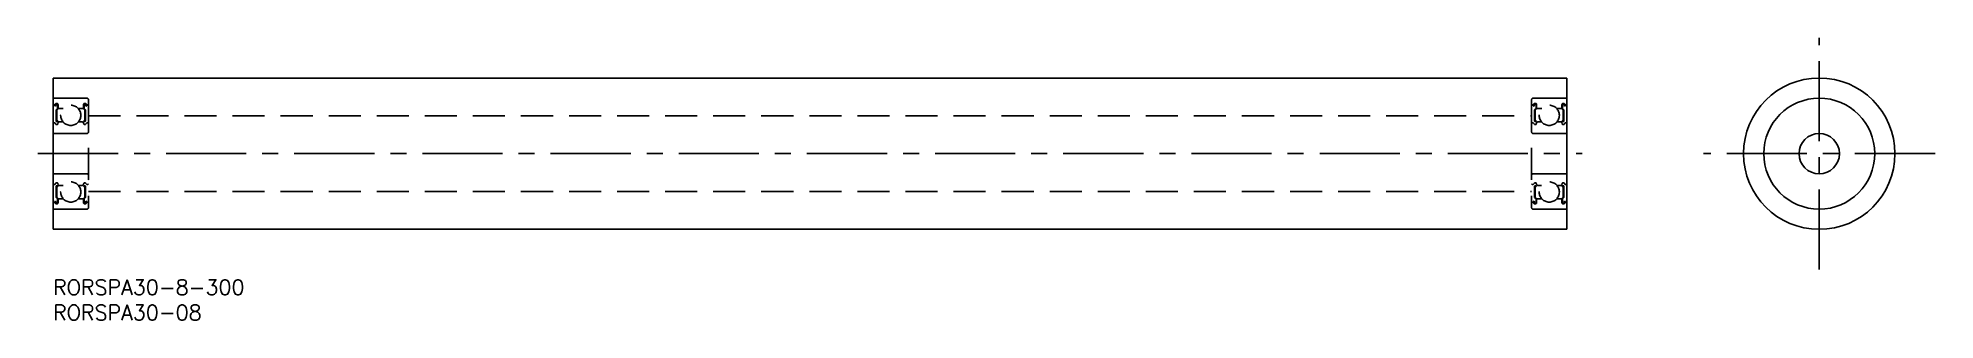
# Model space of a CAD drawing. Extents: x -3 to 373, y -8 to 48.
import ezdxf

# ---------------------------------------------------------------- set-up
doc = ezdxf.new("R2010")
doc.units = 0
doc.header["$LTSCALE"] = 0.5
doc.linetypes.add('CENTER', pattern=[50.8, 31.75, -6.35, 6.35, -6.35])
doc.linetypes.add('DASHED', pattern=[19.05, 12.7, -6.35])
for name, color, linetype in [('MSM_CENTER', 1, 'CENTER'), ('MSM_CONTINUOUS', 7, 'CONTINUOUS'), ('MSM_DASHED', 4, 'DASHED'), ('MSM_PART_NUMBER', 7, 'CONTINUOUS')]:
    doc.layers.add(name, color=color, linetype=linetype)
doc.styles.get("Standard").update_dxf_attribs({"font": 'txt.shx', "height": 3, "bigfont": 'bigfont.shx'})

# ---------------------------------------------------------------- blocks, each defined once
blk = doc.blocks.new('*U16')
at = {"layer": 'MSM_PART_NUMBER'}
blk.add_text('RORSPA30-8-300', height=3, dxfattribs=at).set_placement((0, -3))
blk = doc.blocks.new('*U17')
at = {"layer": 'MSM_PART_NUMBER'}
blk.add_text('RORSPA30-08', height=3, dxfattribs=at).set_placement((0, -8))

msp = doc.modelspace()

# ---------------------------------------------------------------- linework, layer by layer
at = {"layer": 'MSM_CENTER'}
for p, q in [((350, 2.05), (350, 47.95)), ((-3, 25), (303, 25)), ((372.95, 25), (327.05, 25))]:
    msp.add_line(p, q, dxfattribs=at)
at = {"layer": 'MSM_CONTINUOUS'}
for p, q in [((0, 40), (0, 10)), ((0, 40), (300, 40)), ((300, 40), (300, 10)), ((0, 10), (300, 10))]:
    msp.add_line(p, q, dxfattribs=at)
for radius in [15, 11, 4]:
    msp.add_circle((350, 25), radius, dxfattribs=at)
at = {"layer": 'MSM_DASHED'}
for p, q in [((0, 34.75), (0.1, 34.65)), ((0.1, 34.65), (0.33, 34.65)), ((0.3, 36), (6.7, 36)), ((0.33, 34.65), (0.44, 34.83)), ((0.38, 34.47), (0.5, 34.4)), ((0.45, 34.58), (0.56, 34.77)), ((0.56, 34.52), (0.45, 34.58)), ((0.5, 34.4), (0.56, 34.52)), ((0.87, 33.95), (0.6, 33.68)), ((1, 33.89), (0.73, 33.63)), ((0.87, 34.68), (0.87, 33.95)), ((1, 34.68), (1, 33.89)), ((1, 34.05), (1.1, 33.95)), ((1.1, 33.95), (2.02, 33.95)), ((5.9, 33.95), (4.98, 33.95)), ((6, 34.05), (5.9, 33.95)), ((6, 34.68), (6, 33.89)), ((6, 33.89), (6.27, 33.63)), ((6.13, 34.68), (6.13, 33.95)), ((6.13, 33.95), (6.4, 33.68)), ((6.55, 34.58), (6.44, 34.77)), ((6.44, 34.52), (6.55, 34.58)), ((6.5, 34.4), (6.44, 34.52)), ((6.62, 34.47), (6.5, 34.4)), ((6.67, 34.65), (6.56, 34.83)), ((6.9, 34.65), (6.67, 34.65)), ((7, 34.75), (6.9, 34.65)), ((7, 35.7), (7, 14.3)), ((293, 35.7), (293, 14.3)), ((293, 34.75), (293.1, 34.65)), ((293.1, 34.65), (293.33, 34.65)), ((293.3, 36), (299.7, 36)), ((293.33, 34.65), (293.44, 34.83)), ((293.38, 34.47), (293.5, 34.4)), ((293.45, 34.58), (293.56, 34.77)), ((293.56, 34.52), (293.45, 34.58)), ((293.5, 34.4), (293.56, 34.52)), ((293.87, 33.95), (293.6, 33.68)), ((294, 33.89), (293.73, 33.63)), ((293.87, 34.68), (293.87, 33.95)), ((294, 34.68), (294, 33.89)), ((294, 34.05), (294.1, 33.95)), ((294.1, 33.95), (295.02, 33.95)), ((298.9, 33.95), (297.98, 33.95)), ((299, 34.05), (298.9, 33.95)), ((299, 34.68), (299, 33.89)), ((299, 33.89), (299.27, 33.63)), ((299.13, 34.68), (299.13, 33.95)), ((299.13, 33.95), (299.4, 33.68)), ((299.55, 34.58), (299.44, 34.77)), ((299.44, 34.52), (299.55, 34.58)), ((299.5, 34.4), (299.44, 34.52)), ((299.62, 34.47), (299.5, 34.4)), ((299.67, 34.65), (299.56, 34.83)), ((299.9, 34.65), (299.67, 34.65)), ((300, 34.75), (299.9, 34.65)), ((0, 31), (0.1, 31.1)), ((0.1, 31.1), (0.33, 31.1)), ((0.33, 31.1), (0.55, 30.84)), ((0.6, 33.68), (0.6, 31.5)), ((0.73, 31.5), (0.73, 33.63)), ((0.93, 31.5), (0.73, 31.5)), ((0.73, 31.36), (0.93, 31.36)), ((0.93, 31.36), (0.93, 31.5)), ((0.93, 30.92), (1.04, 31.21)), ((1.04, 31.21), (1.14, 31.3)), ((1.14, 31.3), (1.98, 31.3)), ((5.86, 31.3), (5.02, 31.3)), ((5.96, 31.21), (5.86, 31.3)), ((6.07, 30.92), (5.96, 31.21)), ((6.07, 31.5), (6.27, 31.5)), ((6.07, 31.36), (6.07, 31.5)), ((6.27, 31.36), (6.07, 31.36)), ((6.27, 31.5), (6.27, 33.63)), ((6.4, 33.68), (6.4, 31.5)), ((6.67, 31.1), (6.45, 30.84)), ((6.9, 31.1), (6.67, 31.1)), ((7, 31), (6.9, 31.1)), ((7, 32.5), (293, 32.5)), ((293, 31), (293.1, 31.1)), ((293.1, 31.1), (293.33, 31.1)), ((293.33, 31.1), (293.55, 30.84)), ((293.6, 33.68), (293.6, 31.5)), ((293.73, 31.5), (293.73, 33.63)), ((293.93, 31.5), (293.73, 31.5)), ((293.73, 31.36), (293.93, 31.36)), ((293.93, 31.36), (293.93, 31.5)), ((293.93, 30.92), (294.04, 31.21)), ((294.04, 31.21), (294.14, 31.3)), ((294.14, 31.3), (294.98, 31.3)), ((298.86, 31.3), (298.02, 31.3)), ((298.96, 31.21), (298.86, 31.3)), ((299.07, 30.92), (298.96, 31.21)), ((299.07, 31.5), (299.27, 31.5)), ((299.07, 31.36), (299.07, 31.5)), ((299.27, 31.36), (299.07, 31.36)), ((299.27, 31.5), (299.27, 33.63)), ((299.4, 33.68), (299.4, 31.5)), ((299.67, 31.1), (299.45, 30.84)), ((299.9, 31.1), (299.67, 31.1)), ((300, 31), (299.9, 31.1)), ((6.7, 29), (0.3, 29)), ((299.7, 29), (293.3, 29)), ((0, 19), (0.1, 18.9)), ((0.1, 18.9), (0.33, 18.9)), ((6.7, 21), (0.3, 21)), ((0.33, 18.9), (0.55, 19.16)), ((0.93, 19.08), (1.04, 18.79)), ((6.07, 19.08), (5.96, 18.79)), ((6.67, 18.9), (6.45, 19.16)), ((6.9, 18.9), (6.67, 18.9)), ((7, 19), (6.9, 18.9)), ((7, 19.65), (7, 19.65)), ((293, 19), (293.1, 18.9)), ((293.1, 18.9), (293.33, 18.9)), ((299.7, 21), (293.3, 21)), ((293.33, 18.9), (293.55, 19.16)), ((293.93, 19.08), (294.04, 18.79)), ((299.07, 19.08), (298.96, 18.79)), ((299.67, 18.9), (299.45, 19.16)), ((299.9, 18.9), (299.67, 18.9)), ((300, 19), (299.9, 18.9)), ((300, 19.65), (300, 19.65)), ((0, 15.25), (0.1, 15.35)), ((0.1, 15.35), (0.33, 15.35)), ((0.33, 15.35), (0.44, 15.17)), ((0.38, 15.53), (0.5, 15.6)), ((0.56, 15.48), (0.45, 15.42)), ((0.45, 15.42), (0.56, 15.23)), ((0.5, 15.6), (0.56, 15.48)), ((0.6, 16.32), (0.6, 18.5)), ((0.87, 16.05), (0.6, 16.32)), ((0.73, 18.64), (0.93, 18.64)), ((0.73, 18.5), (0.73, 16.37)), ((0.93, 18.5), (0.73, 18.5)), ((1, 16.11), (0.73, 16.37)), ((0.87, 15.32), (0.87, 16.05)), ((0.93, 18.64), (0.93, 18.5)), ((1, 15.32), (1, 16.11)), ((1, 15.95), (1.1, 16.05)), ((1.04, 18.79), (1.14, 18.7)), ((1.1, 16.05), (2.02, 16.05)), ((1.14, 18.7), (1.98, 18.7)), ((5.9, 16.05), (4.98, 16.05)), ((5.86, 18.7), (5.02, 18.7)), ((5.96, 18.79), (5.86, 18.7)), ((6, 15.95), (5.9, 16.05)), ((6, 16.11), (6.27, 16.37)), ((6, 15.32), (6, 16.11)), ((6.27, 18.64), (6.07, 18.64)), ((6.07, 18.64), (6.07, 18.5)), ((6.07, 18.5), (6.27, 18.5)), ((6.13, 16.05), (6.4, 16.32)), ((6.13, 15.32), (6.13, 16.05)), ((6.27, 18.5), (6.27, 16.37)), ((6.4, 16.32), (6.4, 18.5)), ((6.5, 15.6), (6.44, 15.48)), ((6.44, 15.48), (6.55, 15.42)), ((6.55, 15.42), (6.44, 15.23)), ((6.62, 15.53), (6.5, 15.6)), ((6.67, 15.35), (6.56, 15.17)), ((6.9, 15.35), (6.67, 15.35)), ((7, 15.25), (6.9, 15.35)), ((7, 17.5), (293, 17.5)), ((7, 16.97), (7, 16.97)), ((293, 15.25), (293.1, 15.35)), ((293.1, 15.35), (293.33, 15.35)), ((293.33, 15.35), (293.44, 15.17)), ((293.38, 15.53), (293.5, 15.6)), ((293.56, 15.48), (293.45, 15.42)), ((293.45, 15.42), (293.56, 15.23)), ((293.5, 15.6), (293.56, 15.48)), ((293.6, 16.32), (293.6, 18.5)), ((293.87, 16.05), (293.6, 16.32)), ((293.73, 18.64), (293.93, 18.64)), ((293.73, 18.5), (293.73, 16.37)), ((293.93, 18.5), (293.73, 18.5)), ((294, 16.11), (293.73, 16.37)), ((293.87, 15.32), (293.87, 16.05)), ((293.93, 18.64), (293.93, 18.5)), ((294, 15.32), (294, 16.11)), ((294, 15.95), (294.1, 16.05)), ((294.04, 18.79), (294.14, 18.7)), ((294.1, 16.05), (295.02, 16.05)), ((294.14, 18.7), (294.98, 18.7)), ((298.9, 16.05), (297.98, 16.05)), ((298.86, 18.7), (298.02, 18.7)), ((298.96, 18.79), (298.86, 18.7)), ((299, 15.95), (298.9, 16.05)), ((299, 16.11), (299.27, 16.37)), ((299, 15.32), (299, 16.11)), ((299.27, 18.64), (299.07, 18.64)), ((299.07, 18.64), (299.07, 18.5)), ((299.07, 18.5), (299.27, 18.5)), ((299.13, 16.05), (299.4, 16.32)), ((299.13, 15.32), (299.13, 16.05)), ((299.27, 18.5), (299.27, 16.37)), ((299.4, 16.32), (299.4, 18.5)), ((299.5, 15.6), (299.44, 15.48)), ((299.44, 15.48), (299.55, 15.42)), ((299.55, 15.42), (299.44, 15.23)), ((299.62, 15.53), (299.5, 15.6)), ((299.67, 15.35), (299.56, 15.17)), ((299.9, 15.35), (299.67, 15.35)), ((300, 15.25), (299.9, 15.35)), ((300, 16.97), (300, 16.97)), ((0.3, 14), (6.7, 14)), ((293.3, 14), (299.7, 14))]:
    msp.add_line(p, q, dxfattribs=at)
for centre in [(3.5, 32.6), (296.5, 32.6), (3.5, 17.4), (296.5, 17.4)]:
    msp.add_circle(centre, 2, dxfattribs=at)
for centre, radius, start, end in [((0.3, 35.7), 0.3, 90, 180), ((0.45, 34.58), 0.133, 149.9969, 240.0013), ((0.7, 34.68), 0.299, 0, 150.0002), ((0.7, 34.68), 0.166, 0, 150.0044), ((6.3, 34.68), 0.299, 29.9998, 180), ((6.3, 34.68), 0.166, 29.9956, 180), ((6.55, 34.58), 0.133, 299.9987, 30.0031), ((6.7, 35.7), 0.3, 0, 90), ((293.3, 35.7), 0.3, 90, 180), ((293.45, 34.58), 0.133, 149.9969, 240.0013), ((293.7, 34.68), 0.299, 0, 150.0002), ((293.7, 34.68), 0.166, 0, 150.0044), ((299.3, 34.68), 0.299, 29.9998, 180), ((299.3, 34.68), 0.166, 29.9956, 180), ((299.55, 34.58), 0.133, 299.9987, 30.0031), ((299.7, 35.7), 0.3, 0, 90), ((0.72, 30.98), 0.224, 220.001, 343.1517), ((0.73, 31.5), 0.133, 180.0001, 270), ((6.28, 30.98), 0.224, 196.8483, 319.999), ((6.27, 31.5), 0.133, 270, 359.9999), ((293.72, 30.98), 0.224, 220.001, 343.1517), ((293.73, 31.5), 0.133, 180.0001, 270), ((299.28, 30.98), 0.224, 196.8483, 319.999), ((299.27, 31.5), 0.133, 270, 359.9999), ((0.3, 29.3), 0.3, 180, 270), ((6.7, 29.3), 0.3, 270, 0), ((293.3, 29.3), 0.3, 180, 270), ((299.7, 29.3), 0.3, 270, 0), ((0.3, 20.7), 0.3, 90, 180), ((0.72, 19.02), 0.224, 16.8483, 139.999), ((6.28, 19.02), 0.224, 40.001, 163.1517), ((6.7, 20.7), 0.3, 0, 90), ((293.3, 20.7), 0.3, 90, 180), ((293.72, 19.02), 0.224, 16.8483, 139.999), ((299.28, 19.02), 0.224, 40.001, 163.1517), ((299.7, 20.7), 0.3, 0, 90), ((0.45, 15.42), 0.133, 119.9987, 210.0031), ((0.7, 15.32), 0.299, 209.9998, 0), ((0.7, 15.32), 0.166, 209.9956, 0), ((0.73, 18.5), 0.133, 90, 179.9999), ((6.3, 15.32), 0.299, 180, 330.0002), ((6.3, 15.32), 0.166, 180, 330.0044), ((6.27, 18.5), 0.133, 0.0001, 90), ((6.55, 15.42), 0.133, 329.9969, 60.0013), ((293.45, 15.42), 0.133, 119.9987, 210.0031), ((293.7, 15.32), 0.299, 209.9998, 0), ((293.7, 15.32), 0.166, 209.9956, 0), ((293.73, 18.5), 0.133, 90, 179.9999), ((299.3, 15.32), 0.299, 180, 330.0002), ((299.3, 15.32), 0.166, 180, 330.0044), ((299.27, 18.5), 0.133, 0.0001, 90), ((299.55, 15.42), 0.133, 329.9969, 60.0013), ((0.3, 14.3), 0.3, 180, 270), ((6.7, 14.3), 0.3, 270, 0), ((293.3, 14.3), 0.3, 180, 270), ((299.7, 14.3), 0.3, 270, 0)]:
    msp.add_arc(centre, radius, start, end, dxfattribs=at)

# ---------------------------------------------------------------- block references
at = {"layer": 'MSM_CONTINUOUS'}
for name in ['*U16', '*U17']:
    msp.add_blockref(name, (0, 0), dxfattribs=at)

doc.saveas('drawing.dxf')
